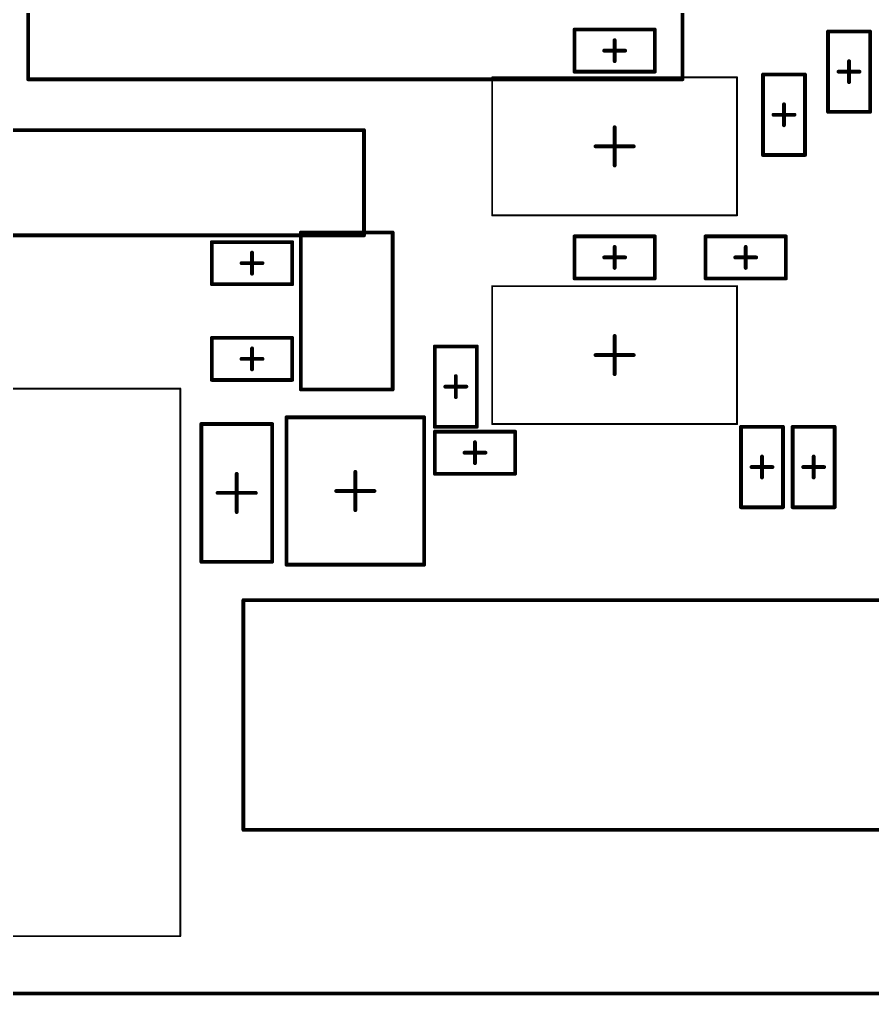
# Model space of a CAD drawing. Header units: millimetres. Extents: x 17 to 252, y 25 to 104.
# Drawn here: x 122.12 to 144.41, y 24.95 to 50.44 of the extents above; entities that cross this region are included whole.
import ezdxf

# ---------------------------------------------------------------- set-up
doc = ezdxf.new("R2010")
doc.units = ezdxf.units.MM
doc.layers.add('Mechanical1', color=6, linetype='Continuous')
doc.layers.add('Mechanical15', color=56, linetype='Continuous')

# ---------------------------------------------------------------- blocks, each defined once
blk = doc.blocks.new('AE11_0100_T000_0100_63')
at = {"layer": 'Mechanical15', "const_width": 0.1}
for points in [[(-2.9, 8.6), (-2.9, -8.5)], [(-2.9, 8.6), (20.375, 8.6)], [(20.375, 8.6), (20.375, -8.5)], [(-2.9, -8.5), (20.375, -8.5)]]:
    blk.add_lwpolyline(points, dxfattribs=at)
at = {"layer": 'Mechanical15', "const_width": 0.05}
for points in [[(-2.925, 8.6, 1), (-2.875, 8.6, 1)], [(-2.925, 8.6, 1), (-2.875, 8.6, 1)], [(20.35, 8.6, 1), (20.4, 8.6, 1)], [(20.35, 8.6, 1), (20.4, 8.6, 1)], [(-2.925, -8.5, 1), (-2.875, -8.5, 1)], [(-2.925, -8.5, 1), (-2.875, -8.5, 1)], [(20.35, -8.5, 1), (20.4, -8.5, 1)], [(20.35, -8.5, 1), (20.4, -8.5, 1)]]:
    blk.add_lwpolyline(points, format="xyb", close=True, dxfattribs=at)
blk = doc.blocks.new('SOT90P247X115_3N_112')
at = {"layer": 'Mechanical15', "const_width": 0.1}
for points in [[(-1.925, 1.8), (-1.925, -1.8)], [(-1.925, 1.8), (1.925, 1.8)], [(1.925, 1.8), (1.925, -1.8)], [(0, 0.5), (0, -0.5)], [(-0.5, 0), (0.5, 0)], [(-1.925, -1.8), (1.925, -1.8)]]:
    blk.add_lwpolyline(points, dxfattribs=at)
at = {"layer": 'Mechanical15', "const_width": 0.05}
for points in [[(-1.95, 1.8, 1), (-1.9, 1.8, 1)], [(-1.95, 1.8, 1), (-1.9, 1.8, 1)], [(1.9, 1.8, 1), (1.95, 1.8, 1)], [(1.9, 1.8, 1), (1.95, 1.8, 1)], [(-0.025, 0.5, 1), (0.025, 0.5, 1)], [(-0.525, 0, 1), (-0.475, 0, 1)], [(0.475, 0, 1), (0.525, 0, 1)], [(-0.025, -0.5, 1), (0.025, -0.5, 1)], [(-1.95, -1.8, 1), (-1.9, -1.8, 1)], [(-1.95, -1.8, 1), (-1.9, -1.8, 1)], [(1.9, -1.8, 1), (1.95, -1.8, 1)], [(1.9, -1.8, 1), (1.95, -1.8, 1)]]:
    blk.add_lwpolyline(points, format="xyb", close=True, dxfattribs=at)
blk = doc.blocks.new('AE17_020T_2032_0101_117')
at = {"layer": 'Mechanical15', "const_width": 0.1}
for points in [[(-12, 3), (12, 3)], [(-12, -3), (-12, 3)], [(12, -3), (12, 3)], [(-12, -3), (12, -3)]]:
    blk.add_lwpolyline(points, dxfattribs=at)
at = {"layer": 'Mechanical15', "const_width": 0.05}
for points in [[(-12.025, 3, 1), (-11.975, 3, 1)], [(-12.025, 3, 1), (-11.975, 3, 1)], [(11.975, 3, 1), (12.025, 3, 1)], [(11.975, 3, 1), (12.025, 3, 1)], [(-12.025, -3, 1), (-11.975, -3, 1)], [(-12.025, -3, 1), (-11.975, -3, 1)], [(11.975, -3, 1), (12.025, -3, 1)], [(11.975, -3, 1), (12.025, -3, 1)]]:
    blk.add_lwpolyline(points, format="xyb", close=True, dxfattribs=at)
blk = doc.blocks.new('MSOP_MS8_N_135')
at = {"layer": 'Mechanical15'}
for points, const_width in [([(-3.2, -1.8), (-3.2, 1.8)], 0.05), ([(-3.2, 1.8), (3.2, 1.8)], 0.05), ([(3.2, -1.8), (3.2, 1.8)], 0.05), ([(0, -0.5), (0, 0.5)], 0.1), ([(-0.5, 0), (0.5, 0)], 0.1), ([(-3.2, -1.8), (3.2, -1.8)], 0.05)]:
    blk.add_lwpolyline(points, dxfattribs=dict(at, const_width=const_width))
for points, const_width in [([(-3.212, 1.8, 1), (-3.187, 1.8, 1)], 0.025), ([(-3.212, 1.8, 1), (-3.187, 1.8, 1)], 0.025), ([(3.188, 1.8, 1), (3.213, 1.8, 1)], 0.025), ([(3.188, 1.8, 1), (3.213, 1.8, 1)], 0.025), ([(-0.025, 0.5, 1), (0.025, 0.5, 1)], 0.05), ([(-0.525, 0, 1), (-0.475, 0, 1)], 0.05), ([(0.475, 0, 1), (0.525, 0, 1)], 0.05), ([(-0.025, -0.5, 1), (0.025, -0.5, 1)], 0.05), ([(-3.212, -1.8, 1), (-3.187, -1.8, 1)], 0.025), ([(-3.212, -1.8, 1), (-3.187, -1.8, 1)], 0.025), ([(3.188, -1.8, 1), (3.213, -1.8, 1)], 0.025), ([(3.188, -1.8, 1), (3.213, -1.8, 1)], 0.025)]:
    blk.add_lwpolyline(points, format="xyb", close=True, dxfattribs=dict(at, const_width=const_width))
blk = doc.blocks.new('MSOP_MS8_N_136')
at = {"layer": 'Mechanical15'}
for points, const_width in [([(-3.2, -1.8), (-3.2, 1.8)], 0.05), ([(-3.2, 1.8), (3.2, 1.8)], 0.05), ([(3.2, -1.8), (3.2, 1.8)], 0.05), ([(0, -0.5), (0, 0.5)], 0.1), ([(-0.5, 0), (0.5, 0)], 0.1), ([(-3.2, -1.8), (3.2, -1.8)], 0.05)]:
    blk.add_lwpolyline(points, dxfattribs=dict(at, const_width=const_width))
for points, const_width in [([(-3.212, 1.8, 1), (-3.187, 1.8, 1)], 0.025), ([(-3.212, 1.8, 1), (-3.187, 1.8, 1)], 0.025), ([(3.188, 1.8, 1), (3.213, 1.8, 1)], 0.025), ([(3.188, 1.8, 1), (3.213, 1.8, 1)], 0.025), ([(-0.025, 0.5, 1), (0.025, 0.5, 1)], 0.05), ([(-0.525, 0, 1), (-0.475, 0, 1)], 0.05), ([(0.475, 0, 1), (0.525, 0, 1)], 0.05), ([(-0.025, -0.5, 1), (0.025, -0.5, 1)], 0.05), ([(-3.212, -1.8, 1), (-3.187, -1.8, 1)], 0.025), ([(-3.212, -1.8, 1), (-3.187, -1.8, 1)], 0.025), ([(3.188, -1.8, 1), (3.213, -1.8, 1)], 0.025), ([(3.188, -1.8, 1), (3.213, -1.8, 1)], 0.025)]:
    blk.add_lwpolyline(points, format="xyb", close=True, dxfattribs=dict(at, const_width=const_width))
blk = doc.blocks.new('TSQFP50P1200X1200X160_64N_137')
at = {"layer": 'Mechanical15', "const_width": 0.1}
for points in [[(-6.7, -6.7), (-6.7, 6.7)], [(-6.7, 6.7), (6.7, 6.7)], [(6.7, -6.7), (6.7, 6.7)], [(0, -0.5), (0, 0.5)], [(-0.5, 0), (0.5, 0)], [(-6.7, -6.7), (6.7, -6.7)]]:
    blk.add_lwpolyline(points, dxfattribs=at)
at = {"layer": 'Mechanical15', "const_width": 0.05}
for points in [[(-6.725, 6.7, 1), (-6.675, 6.7, 1)], [(-6.725, 6.7, 1), (-6.675, 6.7, 1)], [(6.675, 6.7, 1), (6.725, 6.7, 1)], [(6.675, 6.7, 1), (6.725, 6.7, 1)], [(-0.025, 0.5, 1), (0.025, 0.5, 1)], [(-0.525, 0, 1), (-0.475, 0, 1)], [(0.475, 0, 1), (0.525, 0, 1)], [(-0.025, -0.5, 1), (0.025, -0.5, 1)], [(-6.725, -6.7, 1), (-6.675, -6.7, 1)], [(-6.725, -6.7, 1), (-6.675, -6.7, 1)], [(6.675, -6.7, 1), (6.725, -6.7, 1)], [(6.675, -6.7, 1), (6.725, -6.7, 1)]]:
    blk.add_lwpolyline(points, format="xyb", close=True, dxfattribs=at)
blk = doc.blocks.new('RESC2012X07N_242')
at = {"layer": 'Mechanical15', "const_width": 0.1}
for points in [[(-1.8, 0.925), (-1.8, -0.925)], [(-1.8, 0.925), (1.8, 0.925)], [(1.8, 0.925), (1.8, -0.925)], [(0, 0.5), (0, -0.5)], [(-0.5, 0), (0.5, 0)], [(-1.8, -0.925), (1.8, -0.925)]]:
    blk.add_lwpolyline(points, dxfattribs=at)
at = {"layer": 'Mechanical15', "const_width": 0.05}
for points in [[(-1.825, 0.925, 1), (-1.775, 0.925, 1)], [(-1.825, 0.925, 1), (-1.775, 0.925, 1)], [(1.775, 0.925, 1), (1.825, 0.925, 1)], [(1.775, 0.925, 1), (1.825, 0.925, 1)], [(-0.025, 0.5, 1), (0.025, 0.5, 1)], [(-0.525, 0, 1), (-0.475, 0, 1)], [(0.475, 0, 1), (0.525, 0, 1)], [(-0.025, -0.5, 1), (0.025, -0.5, 1)], [(-1.825, -0.925, 1), (-1.775, -0.925, 1)], [(-1.825, -0.925, 1), (-1.775, -0.925, 1)], [(1.775, -0.925, 1), (1.825, -0.925, 1)], [(1.775, -0.925, 1), (1.825, -0.925, 1)]]:
    blk.add_lwpolyline(points, format="xyb", close=True, dxfattribs=at)
blk = doc.blocks.new('RESC1005X04N_247')
at = {"layer": 'Mechanical15', "const_width": 0.1}
for points in [[(-1.05, 0.55), (-1.05, -0.55)], [(-1.05, 0.55), (1.05, 0.55)], [(1.05, 0.55), (1.05, -0.55)], [(0, 0.275), (0, -0.275)], [(-0.275, 0), (0.275, 0)], [(-1.05, -0.55), (1.05, -0.55)]]:
    blk.add_lwpolyline(points, dxfattribs=at)
at = {"layer": 'Mechanical15', "const_width": 0.05}
for points in [[(-1.075, 0.55, 1), (-1.025, 0.55, 1)], [(-1.075, 0.55, 1), (-1.025, 0.55, 1)], [(1.025, 0.55, 1), (1.075, 0.55, 1)], [(1.025, 0.55, 1), (1.075, 0.55, 1)], [(-0.025, 0.275, 1), (0.025, 0.275, 1)], [(-0.3, 0, 1), (-0.25, 0, 1)], [(0.25, 0, 1), (0.3, 0, 1)], [(-0.025, -0.275, 1), (0.025, -0.275, 1)], [(-1.075, -0.55, 1), (-1.025, -0.55, 1)], [(-1.075, -0.55, 1), (-1.025, -0.55, 1)], [(1.025, -0.55, 1), (1.075, -0.55, 1)], [(1.025, -0.55, 1), (1.075, -0.55, 1)]]:
    blk.add_lwpolyline(points, format="xyb", close=True, dxfattribs=at)
blk = doc.blocks.new('RESC1005X04N_249')
at = {"layer": 'Mechanical15', "const_width": 0.1}
for points in [[(-1.05, -0.55), (-1.05, 0.55)], [(1.05, 0.55), (-1.05, 0.55)], [(1.05, -0.55), (1.05, 0.55)], [(0, -0.275), (0, 0.275)], [(0.275, 0), (-0.275, 0)], [(1.05, -0.55), (-1.05, -0.55)]]:
    blk.add_lwpolyline(points, dxfattribs=at)
at = {"layer": 'Mechanical15', "const_width": 0.05}
for points in [[(-1.075, 0.55, 1), (-1.025, 0.55, 1)], [(-1.075, 0.55, 1), (-1.025, 0.55, 1)], [(1.025, 0.55, 1), (1.075, 0.55, 1)], [(1.025, 0.55, 1), (1.075, 0.55, 1)], [(-0.025, 0.275, 1), (0.025, 0.275, 1)], [(-0.3, 0, 1), (-0.25, 0, 1)], [(0.25, 0, 1), (0.3, 0, 1)], [(-0.025, -0.275, 1), (0.025, -0.275, 1)], [(-1.075, -0.55, 1), (-1.025, -0.55, 1)], [(-1.075, -0.55, 1), (-1.025, -0.55, 1)], [(1.025, -0.55, 1), (1.075, -0.55, 1)], [(1.025, -0.55, 1), (1.075, -0.55, 1)]]:
    blk.add_lwpolyline(points, format="xyb", close=True, dxfattribs=at)
blk = doc.blocks.new('RESC1005X04N_250')
at = {"layer": 'Mechanical15', "const_width": 0.1}
for points in [[(-1.05, -0.55), (-1.05, 0.55)], [(1.05, 0.55), (-1.05, 0.55)], [(1.05, -0.55), (1.05, 0.55)], [(0, -0.275), (0, 0.275)], [(0.275, 0), (-0.275, 0)], [(1.05, -0.55), (-1.05, -0.55)]]:
    blk.add_lwpolyline(points, dxfattribs=at)
at = {"layer": 'Mechanical15', "const_width": 0.05}
for points in [[(-1.075, 0.55, 1), (-1.025, 0.55, 1)], [(-1.075, 0.55, 1), (-1.025, 0.55, 1)], [(1.025, 0.55, 1), (1.075, 0.55, 1)], [(1.025, 0.55, 1), (1.075, 0.55, 1)], [(-0.025, 0.275, 1), (0.025, 0.275, 1)], [(-0.3, 0, 1), (-0.25, 0, 1)], [(0.25, 0, 1), (0.3, 0, 1)], [(-0.025, -0.275, 1), (0.025, -0.275, 1)], [(-1.075, -0.55, 1), (-1.025, -0.55, 1)], [(-1.075, -0.55, 1), (-1.025, -0.55, 1)], [(1.025, -0.55, 1), (1.075, -0.55, 1)], [(1.025, -0.55, 1), (1.075, -0.55, 1)]]:
    blk.add_lwpolyline(points, format="xyb", close=True, dxfattribs=at)
blk = doc.blocks.new('RESC1005X04N_251')
at = {"layer": 'Mechanical15', "const_width": 0.1}
for points in [[(-1.05, 0.55), (-1.05, -0.55)], [(1.05, 0.55), (-1.05, 0.55)], [(1.05, 0.55), (1.05, -0.55)], [(0, 0.275), (0, -0.275)], [(0.275, 0), (-0.275, 0)], [(1.05, -0.55), (-1.05, -0.55)]]:
    blk.add_lwpolyline(points, dxfattribs=at)
at = {"layer": 'Mechanical15', "const_width": 0.05}
for points in [[(-1.075, 0.55, 1), (-1.025, 0.55, 1)], [(-1.075, 0.55, 1), (-1.025, 0.55, 1)], [(1.025, 0.55, 1), (1.075, 0.55, 1)], [(1.025, 0.55, 1), (1.075, 0.55, 1)], [(-0.025, 0.275, 1), (0.025, 0.275, 1)], [(-0.3, 0, 1), (-0.25, 0, 1)], [(0.25, 0, 1), (0.3, 0, 1)], [(-0.025, -0.275, 1), (0.025, -0.275, 1)], [(-1.075, -0.55, 1), (-1.025, -0.55, 1)], [(-1.075, -0.55, 1), (-1.025, -0.55, 1)], [(1.025, -0.55, 1), (1.075, -0.55, 1)], [(1.025, -0.55, 1), (1.075, -0.55, 1)]]:
    blk.add_lwpolyline(points, format="xyb", close=True, dxfattribs=at)
blk = doc.blocks.new('RESC1005X04N_252')
at = {"layer": 'Mechanical15', "const_width": 0.1}
for points in [[(-1.05, 0.55), (-1.05, -0.55)], [(-1.05, 0.55), (1.05, 0.55)], [(1.05, 0.55), (1.05, -0.55)], [(0, 0.275), (0, -0.275)], [(-0.275, 0), (0.275, 0)], [(-1.05, -0.55), (1.05, -0.55)]]:
    blk.add_lwpolyline(points, dxfattribs=at)
at = {"layer": 'Mechanical15', "const_width": 0.05}
for points in [[(-1.075, 0.55, 1), (-1.025, 0.55, 1)], [(-1.075, 0.55, 1), (-1.025, 0.55, 1)], [(1.025, 0.55, 1), (1.075, 0.55, 1)], [(1.025, 0.55, 1), (1.075, 0.55, 1)], [(-0.025, 0.275, 1), (0.025, 0.275, 1)], [(-0.3, 0, 1), (-0.25, 0, 1)], [(0.25, 0, 1), (0.3, 0, 1)], [(-0.025, -0.275, 1), (0.025, -0.275, 1)], [(-1.075, -0.55, 1), (-1.025, -0.55, 1)], [(-1.075, -0.55, 1), (-1.025, -0.55, 1)], [(1.025, -0.55, 1), (1.075, -0.55, 1)], [(1.025, -0.55, 1), (1.075, -0.55, 1)]]:
    blk.add_lwpolyline(points, format="xyb", close=True, dxfattribs=at)
blk = doc.blocks.new('INDM125125X65N_265')
at = {"layer": 'Mechanical15'}
for points, const_width in [([(7.15, 6.7), (-7.15, 6.7)], 0.05), ([(-7.15, -6.7), (-7.15, 6.7)], 0.05), ([(7.15, -6.7), (7.15, 6.7)], 0.05), ([(0, -0.5), (0, 0.5)], 0.1), ([(0.5, 0), (-0.5, 0)], 0.1), ([(7.15, -6.7), (-7.15, -6.7)], 0.05)]:
    blk.add_lwpolyline(points, dxfattribs=dict(at, const_width=const_width))
for points, const_width in [([(-7.163, 6.7, 1), (-7.138, 6.7, 1)], 0.025), ([(-7.163, 6.7, 1), (-7.138, 6.7, 1)], 0.025), ([(7.137, 6.7, 1), (7.162, 6.7, 1)], 0.025), ([(7.137, 6.7, 1), (7.162, 6.7, 1)], 0.025), ([(-0.025, 0.5, 1), (0.025, 0.5, 1)], 0.05), ([(-0.525, 0, 1), (-0.475, 0, 1)], 0.05), ([(0.475, 0, 1), (0.525, 0, 1)], 0.05), ([(-0.025, -0.5, 1), (0.025, -0.5, 1)], 0.05), ([(-7.163, -6.7, 1), (-7.138, -6.7, 1)], 0.025), ([(-7.163, -6.7, 1), (-7.138, -6.7, 1)], 0.025), ([(7.137, -6.7, 1), (7.162, -6.7, 1)], 0.025), ([(7.137, -6.7, 1), (7.162, -6.7, 1)], 0.025)]:
    blk.add_lwpolyline(points, format="xyb", close=True, dxfattribs=dict(at, const_width=const_width))
blk = doc.blocks.new('AJ23_1006_T8P0_VFC0_270')
at = {"layer": 'Mechanical15', "const_width": 0.1}
for points in [[(-7.75, 1.375), (7.75, 1.375)], [(-7.75, -1.375), (-7.75, 1.375)], [(7.75, -1.375), (7.75, 1.375)], [(-7.75, -1.375), (7.75, -1.375)]]:
    blk.add_lwpolyline(points, dxfattribs=at)
at = {"layer": 'Mechanical15', "const_width": 0.05}
for points in [[(-7.775, 1.375, 1), (-7.725, 1.375, 1)], [(-7.775, 1.375, 1), (-7.725, 1.375, 1)], [(7.725, 1.375, 1), (7.775, 1.375, 1)], [(7.725, 1.375, 1), (7.775, 1.375, 1)], [(-7.775, -1.375, 1), (-7.725, -1.375, 1)], [(-7.775, -1.375, 1), (-7.725, -1.375, 1)], [(7.725, -1.375, 1), (7.775, -1.375, 1)], [(7.725, -1.375, 1), (7.775, -1.375, 1)]]:
    blk.add_lwpolyline(points, format="xyb", close=True, dxfattribs=at)
blk = doc.blocks.new('CAPC1005X06N_324')
at = {"layer": 'Mechanical15', "const_width": 0.1}
for points in [[(-1.05, 0.55), (1.05, 0.55)], [(-1.05, -0.55), (-1.05, 0.55)], [(1.05, -0.55), (1.05, 0.55)], [(0, -0.275), (0, 0.275)], [(-0.275, 0), (0.275, 0)], [(-1.05, -0.55), (1.05, -0.55)]]:
    blk.add_lwpolyline(points, dxfattribs=at)
at = {"layer": 'Mechanical15', "const_width": 0.05}
for points in [[(-1.075, 0.55, 1), (-1.025, 0.55, 1)], [(-1.075, 0.55, 1), (-1.025, 0.55, 1)], [(1.025, 0.55, 1), (1.075, 0.55, 1)], [(1.025, 0.55, 1), (1.075, 0.55, 1)], [(-0.025, 0.275, 1), (0.025, 0.275, 1)], [(-0.3, 0, 1), (-0.25, 0, 1)], [(0.25, 0, 1), (0.3, 0, 1)], [(-0.025, -0.275, 1), (0.025, -0.275, 1)], [(-1.075, -0.55, 1), (-1.025, -0.55, 1)], [(-1.075, -0.55, 1), (-1.025, -0.55, 1)], [(1.025, -0.55, 1), (1.075, -0.55, 1)], [(1.025, -0.55, 1), (1.075, -0.55, 1)]]:
    blk.add_lwpolyline(points, format="xyb", close=True, dxfattribs=at)
blk = doc.blocks.new('CAPC1005X06N_326')
at = {"layer": 'Mechanical15', "const_width": 0.1}
for points in [[(-1.05, 0.55), (1.05, 0.55)], [(-1.05, -0.55), (-1.05, 0.55)], [(1.05, -0.55), (1.05, 0.55)], [(0, -0.275), (0, 0.275)], [(-0.275, 0), (0.275, 0)], [(-1.05, -0.55), (1.05, -0.55)]]:
    blk.add_lwpolyline(points, dxfattribs=at)
at = {"layer": 'Mechanical15', "const_width": 0.05}
for points in [[(-1.075, 0.55, 1), (-1.025, 0.55, 1)], [(-1.075, 0.55, 1), (-1.025, 0.55, 1)], [(1.025, 0.55, 1), (1.075, 0.55, 1)], [(1.025, 0.55, 1), (1.075, 0.55, 1)], [(-0.025, 0.275, 1), (0.025, 0.275, 1)], [(-0.3, 0, 1), (-0.25, 0, 1)], [(0.25, 0, 1), (0.3, 0, 1)], [(-0.025, -0.275, 1), (0.025, -0.275, 1)], [(-1.075, -0.55, 1), (-1.025, -0.55, 1)], [(-1.075, -0.55, 1), (-1.025, -0.55, 1)], [(1.025, -0.55, 1), (1.075, -0.55, 1)], [(1.025, -0.55, 1), (1.075, -0.55, 1)]]:
    blk.add_lwpolyline(points, format="xyb", close=True, dxfattribs=at)
blk = doc.blocks.new('CAPC1005X06N_330')
at = {"layer": 'Mechanical15', "const_width": 0.1}
for points in [[(-1.05, 0.55), (1.05, 0.55)], [(-1.05, -0.55), (-1.05, 0.55)], [(1.05, -0.55), (1.05, 0.55)], [(0, -0.275), (0, 0.275)], [(-0.275, 0), (0.275, 0)], [(-1.05, -0.55), (1.05, -0.55)]]:
    blk.add_lwpolyline(points, dxfattribs=at)
at = {"layer": 'Mechanical15', "const_width": 0.05}
for points in [[(-1.075, 0.55, 1), (-1.025, 0.55, 1)], [(-1.075, 0.55, 1), (-1.025, 0.55, 1)], [(1.025, 0.55, 1), (1.075, 0.55, 1)], [(1.025, 0.55, 1), (1.075, 0.55, 1)], [(-0.025, 0.275, 1), (0.025, 0.275, 1)], [(-0.3, 0, 1), (-0.25, 0, 1)], [(0.25, 0, 1), (0.3, 0, 1)], [(-0.025, -0.275, 1), (0.025, -0.275, 1)], [(-1.075, -0.55, 1), (-1.025, -0.55, 1)], [(-1.075, -0.55, 1), (-1.025, -0.55, 1)], [(1.025, -0.55, 1), (1.075, -0.55, 1)], [(1.025, -0.55, 1), (1.075, -0.55, 1)]]:
    blk.add_lwpolyline(points, format="xyb", close=True, dxfattribs=at)
blk = doc.blocks.new('CAPC1005X06N_337')
at = {"layer": 'Mechanical15', "const_width": 0.1}
for points in [[(-1.05, 0.55), (1.05, 0.55)], [(-1.05, 0.55), (-1.05, -0.55)], [(1.05, 0.55), (1.05, -0.55)], [(0, 0.275), (0, -0.275)], [(-0.275, 0), (0.275, 0)], [(-1.05, -0.55), (1.05, -0.55)]]:
    blk.add_lwpolyline(points, dxfattribs=at)
at = {"layer": 'Mechanical15', "const_width": 0.05}
for points in [[(-1.075, 0.55, 1), (-1.025, 0.55, 1)], [(-1.075, 0.55, 1), (-1.025, 0.55, 1)], [(1.025, 0.55, 1), (1.075, 0.55, 1)], [(1.025, 0.55, 1), (1.075, 0.55, 1)], [(-0.025, 0.275, 1), (0.025, 0.275, 1)], [(-0.3, 0, 1), (-0.25, 0, 1)], [(0.25, 0, 1), (0.3, 0, 1)], [(-0.025, -0.275, 1), (0.025, -0.275, 1)], [(-1.075, -0.55, 1), (-1.025, -0.55, 1)], [(-1.075, -0.55, 1), (-1.025, -0.55, 1)], [(1.025, -0.55, 1), (1.075, -0.55, 1)], [(1.025, -0.55, 1), (1.075, -0.55, 1)]]:
    blk.add_lwpolyline(points, format="xyb", close=True, dxfattribs=at)
blk = doc.blocks.new('CAPC1005X06N_339')
at = {"layer": 'Mechanical15', "const_width": 0.1}
for points in [[(-1.05, 0.55), (1.05, 0.55)], [(-1.05, -0.55), (-1.05, 0.55)], [(1.05, -0.55), (1.05, 0.55)], [(0, -0.275), (0, 0.275)], [(-0.275, 0), (0.275, 0)], [(-1.05, -0.55), (1.05, -0.55)]]:
    blk.add_lwpolyline(points, dxfattribs=at)
at = {"layer": 'Mechanical15', "const_width": 0.05}
for points in [[(-1.075, 0.55, 1), (-1.025, 0.55, 1)], [(-1.075, 0.55, 1), (-1.025, 0.55, 1)], [(1.025, 0.55, 1), (1.075, 0.55, 1)], [(1.025, 0.55, 1), (1.075, 0.55, 1)], [(-0.025, 0.275, 1), (0.025, 0.275, 1)], [(-0.3, 0, 1), (-0.25, 0, 1)], [(0.25, 0, 1), (0.3, 0, 1)], [(-0.025, -0.275, 1), (0.025, -0.275, 1)], [(-1.075, -0.55, 1), (-1.025, -0.55, 1)], [(-1.075, -0.55, 1), (-1.025, -0.55, 1)], [(1.025, -0.55, 1), (1.075, -0.55, 1)], [(1.025, -0.55, 1), (1.075, -0.55, 1)]]:
    blk.add_lwpolyline(points, format="xyb", close=True, dxfattribs=at)
blk = doc.blocks.new('CAPC1005X06N_340')
at = {"layer": 'Mechanical15', "const_width": 0.1}
for points in [[(-1.05, 0.55), (1.05, 0.55)], [(-1.05, -0.55), (-1.05, 0.55)], [(1.05, -0.55), (1.05, 0.55)], [(0, -0.275), (0, 0.275)], [(-0.275, 0), (0.275, 0)], [(-1.05, -0.55), (1.05, -0.55)]]:
    blk.add_lwpolyline(points, dxfattribs=at)
at = {"layer": 'Mechanical15', "const_width": 0.05}
for points in [[(-1.075, 0.55, 1), (-1.025, 0.55, 1)], [(-1.075, 0.55, 1), (-1.025, 0.55, 1)], [(1.025, 0.55, 1), (1.075, 0.55, 1)], [(1.025, 0.55, 1), (1.075, 0.55, 1)], [(-0.025, 0.275, 1), (0.025, 0.275, 1)], [(-0.3, 0, 1), (-0.25, 0, 1)], [(0.25, 0, 1), (0.3, 0, 1)], [(-0.025, -0.275, 1), (0.025, -0.275, 1)], [(-1.075, -0.55, 1), (-1.025, -0.55, 1)], [(-1.075, -0.55, 1), (-1.025, -0.55, 1)], [(1.025, -0.55, 1), (1.075, -0.55, 1)], [(1.025, -0.55, 1), (1.075, -0.55, 1)]]:
    blk.add_lwpolyline(points, format="xyb", close=True, dxfattribs=at)
blk = doc.blocks.new('XTAL32X15X09_348')
at = {"layer": 'Mechanical15', "const_width": 0.1}
for points in [[(-2.05, 1.2), (2.05, 1.2)], [(-2.05, 1.2), (-2.05, 0.6)], [(2.05, 1.175), (2.05, -1.175)], [(-2.05, 0.6), (-2.05, -0.6)], [(-2.05, -0.6), (-2.05, -1.2)], [(-2.05, -1.2), (2.05, -1.2)]]:
    blk.add_lwpolyline(points, dxfattribs=at)
at = {"layer": 'Mechanical15', "const_width": 0.05}
for points in [[(-2.075, 1.2, 1), (-2.025, 1.2, 1)], [(-2.075, 1.2, 1), (-2.025, 1.2, 1)], [(2.025, 1.2, 1), (2.075, 1.2, 1)], [(2.025, 1.175, 1), (2.075, 1.175, 1)], [(-2.075, 0.6, 1), (-2.025, 0.6, 1)], [(-2.075, 0.6, 1), (-2.025, 0.6, 1)], [(-2.075, -0.6, 1), (-2.025, -0.6, 1)], [(-2.075, -0.6, 1), (-2.025, -0.6, 1)], [(-2.075, -1.2, 1), (-2.025, -1.2, 1)], [(-2.075, -1.2, 1), (-2.025, -1.2, 1)], [(2.025, -1.175, 1), (2.075, -1.175, 1)], [(2.025, -1.2, 1), (2.075, -1.2, 1)]]:
    blk.add_lwpolyline(points, format="xyb", close=True, dxfattribs=at)

msp = doc.modelspace()

# ---------------------------------------------------------------- linework, layer by layer
at = {"layer": 'Mechanical1', "const_width": 0.1}
msp.add_lwpolyline([(19, 25), (250, 25)], dxfattribs=at)

# ---------------------------------------------------------------- block references
for name, p, rotation in [('AE11_0100_T000_0100_63', (130.85, 69.25), 270), ('TSQFP50P1200X1200X160_64N_137', (147.75, 57.825), 45), ('CAPC1005X06N_340', (137.675, 49.625), 360), ('CAPC1005X06N_337', (143.8, 49.075), 270), ('MSOP_MS8_N_136', (137.675, 47.125), 360), ('RESC1005X04N_252', (142.1, 47.95), 270), ('AJ23_1006_T8P0_VFC0_270', (123.375, 46.175), 360), ('XTAL32X15X09_348', (130.675, 42.825), 270), ('CAPC1005X06N_339', (128.2, 44.075), 360), ('CAPC1005X06N_324', (137.675, 44.225), 360), ('RESC1005X04N_251', (141.1, 44.225), 180), ('MSOP_MS8_N_135', (137.675, 41.675), 360), ('CAPC1005X06N_330', (128.2, 41.575), 360), ('RESC1005X04N_247', (133.525, 40.85), 270), ('INDM125125X65N_265', (119.625, 33.65), 90), ('SOT90P247X115_3N_112', (130.9, 38.125), 270), ('RESC2012X07N_242', (127.8, 38.075), 270), ('RESC1005X04N_250', (141.525, 38.75), 90), ('RESC1005X04N_249', (142.875, 38.75), 90), ('CAPC1005X06N_326', (134.025, 39.125), 360), ('AE17_020T_2032_0101_117', (139.975, 32.275), 360)]:
    msp.add_blockref(name, p, dxfattribs=dict(rotation=rotation))

doc.saveas('drawing.dxf')
